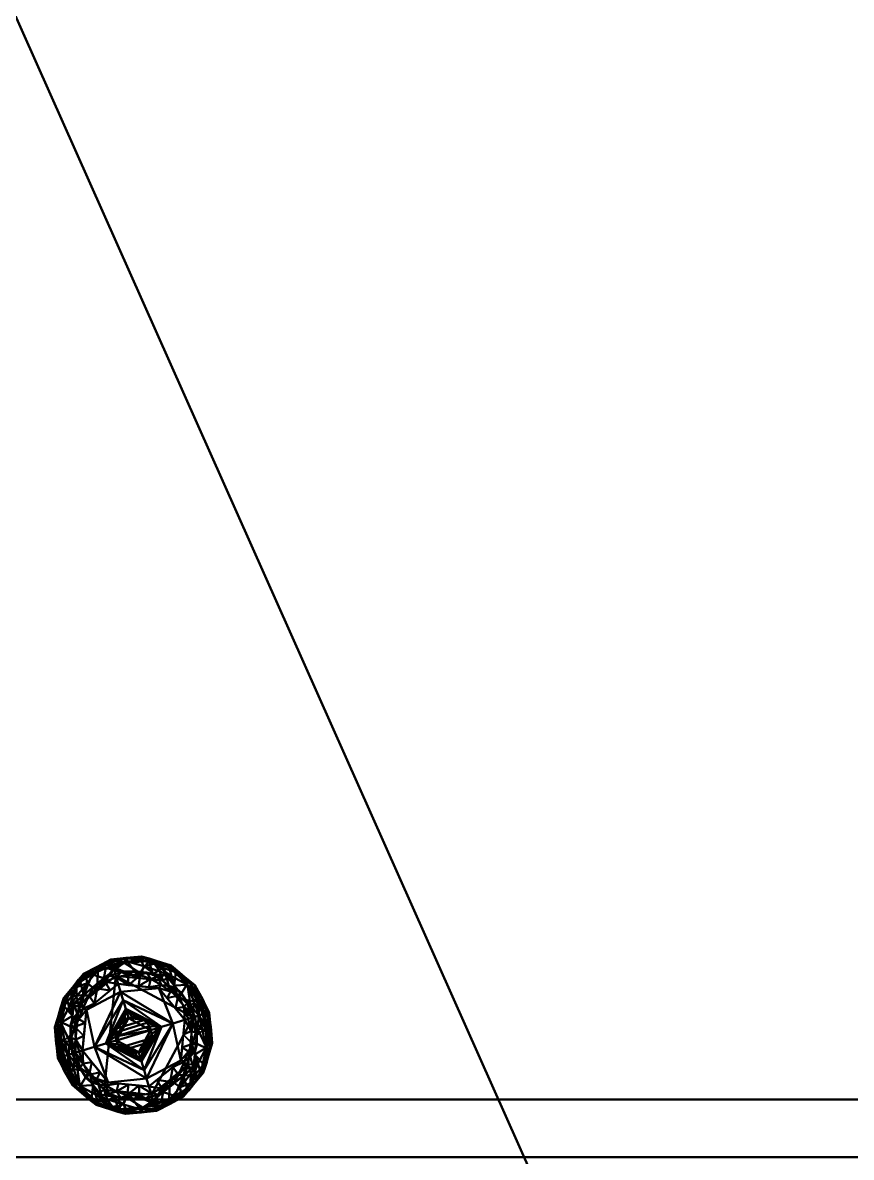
# Model space of a CAD drawing. Header units: millimetres. Extents: x -2000 to 2000, y -800 to 800.
# Drawn here: x 980.8 to 1195.7, y -500 to -206 of the extents above; entities that cross this region are included whole.
import ezdxf

# ---------------------------------------------------------------- set-up
doc = ezdxf.new("R2010")
doc.units = ezdxf.units.MM
doc.layers.add('I-FURN-PNLS', color=7, linetype='Continuous', lineweight=40)

msp = doc.modelspace()

# ---------------------------------------------------------------- meshes
at = {"layer": 'I-FURN-PNLS', "color": 7, "true_color": 0xf7f7f7}
mesh = msp.add_polyface(dxfattribs=at)
corners = [(-1200, -700, 725), (-602.08, -774.96, 725), (0, -800, 725), (602.08, -774.96, 725), (1200, -700, 725), (1200, 700, 725), (602.08, 774.96, 725), (0, 800, 725), (-602.08, 774.96, 725), (-1200, 700, 725), (-644.49, 59.75, 725), (-644.49, -60.19, 725), (-914.54, -60.19, 725), (-914.54, 59.75, 725), (135.51, 59.75, 725), (135.51, -60.19, 725), (-134.54, -60.19, 725), (-134.54, 59.75, 725), (914.6, 59.61, 725), (914.6, -60.05, 725), (644.43, -60.05, 725), (644.43, 59.61, 725)]
mesh.append_faces([[corners[k] for k in face] for face in [(6, 18, 5)]], dxfattribs={"vtx0": -1, "vtx1": -1, "color": 7})
mesh.append_faces([[corners[k] for k in face] for face in [(20, 15, 3, 19), (10, 17, 8, 13)]], dxfattribs={"vtx0": -1, "vtx1": -1, "vtx2": -1, "color": 7})
mesh.append_faces([[corners[k] for k in face] for face in [(12, 0, 1, 11), (16, 1, 2), (0, 12, 13, 9), (15, 20, 21, 14), (14, 6, 7), (13, 8, 9)]], dxfattribs={"vtx0": -1, "vtx2": -1, "color": 7})
mesh.append_faces([[corners[k] for k in face] for face in [(16, 10, 11, 1)]], dxfattribs={"vtx0": -1, "vtx2": -1, "vtx3": -1, "color": 7})
mesh.append_faces([[corners[k] for k in face] for face in [(3, 4, 19), (16, 17, 10)]], dxfattribs={"vtx1": -1, "vtx2": -1, "color": 7})
mesh.append_faces([[corners[k] for k in face] for face in [(21, 18, 6, 14)]], dxfattribs={"vtx1": -1, "vtx2": -1, "vtx3": -1, "color": 7})
mesh.append_faces([[corners[k] for k in face] for face in [(18, 19, 4, 5), (2, 3, 15, 16), (7, 8, 17, 14)]], dxfattribs={"vtx1": -1, "vtx3": -1, "color": 7})
mesh = msp.add_polyface(dxfattribs=at)
corners = [(-1200, -700, 700), (-1200, 700, 700), (-602.08, 774.96, 700), (0, 800, 700), (602.08, 774.96, 700), (1200, 700, 700), (1200, -700, 700), (602.08, -774.96, 700), (0, -800, 700), (-602.08, -774.96, 700), (-644.49, 59.75, 700), (-914.54, 59.75, 700), (-914.54, -60.19, 700), (-644.49, -60.19, 700), (135.51, 59.75, 700), (-134.54, 59.75, 700), (-134.54, -60.19, 700), (135.51, -60.19, 700), (914.6, 59.61, 700), (644.43, 59.61, 700), (644.43, -60.05, 700), (914.6, -60.05, 700)]
mesh.append_faces([[corners[k] for k in face] for face in [(7, 21, 6), (10, 16, 13)]], dxfattribs={"vtx0": -1, "vtx1": -1, "color": 7})
mesh.append_faces([[corners[k] for k in face] for face in [(19, 14, 4, 18), (13, 16, 9, 12)]], dxfattribs={"vtx0": -1, "vtx1": -1, "vtx2": -1, "color": 7})
mesh.append_faces([[corners[k] for k in face] for face in [(18, 5, 6, 21), (11, 1, 2, 10), (15, 2, 3), (17, 7, 8), (12, 9, 0)]], dxfattribs={"vtx0": -1, "vtx2": -1, "color": 7})
mesh.append_faces([[corners[k] for k in face] for face in [(4, 5, 18)]], dxfattribs={"vtx1": -1, "vtx2": -1, "color": 7})
mesh.append_faces([[corners[k] for k in face] for face in [(15, 16, 10, 2), (20, 21, 7, 17)]], dxfattribs={"vtx1": -1, "vtx2": -1, "vtx3": -1, "color": 7})
mesh.append_faces([[corners[k] for k in face] for face in [(3, 4, 14, 15), (0, 1, 11, 12), (17, 14, 19, 20), (8, 9, 16, 17)]], dxfattribs={"vtx1": -1, "vtx3": -1, "color": 7})
at = {"layer": 'I-FURN-PNLS', "color": 250, "true_color": 0x282828}
mesh = msp.add_polyface(dxfattribs=at)
corners = [(600.17, -500, 700), (1400.17, -500, 700), (1400.17, 500, 700), (600.17, 500, 700), (1385.17, 485, 700), (1385.17, -485, 700), (615.17, -485, 700), (615.17, 485, 700)]
mesh.append_faces([[corners[k] for k in face] for face in [(0, 6, 7, 3), (3, 7, 4, 2)]], dxfattribs={"vtx0": -1, "vtx2": -1, "color": 250})
mesh.append_faces([[corners[k] for k in face] for face in [(5, 6, 0, 1), (4, 5, 1, 2)]], dxfattribs={"vtx1": -1, "vtx3": -1, "color": 250})
mesh = msp.add_polyface(dxfattribs=at)
corners = [(600.17, -500, 13.84), (600.17, 500, 13.84), (1400.17, 500, 13.84), (1400.17, -500, 13.84), (1385.17, 485, 13.84), (615.17, 485, 13.84), (615.17, -485, 13.84), (1385.17, -485, 13.84)]
mesh.append_faces([[corners[k] for k in face] for face in [(3, 7, 4, 2), (2, 4, 5, 1)]], dxfattribs={"vtx0": -1, "vtx2": -1, "color": 250})
mesh.append_faces([[corners[k] for k in face] for face in [(6, 7, 3, 0), (5, 6, 0, 1)]], dxfattribs={"vtx1": -1, "vtx3": -1, "color": 250})
at = {"layer": 'I-FURN-PNLS', "color": 250, "true_color": 0x191919}
mesh = msp.add_polyface(dxfattribs=at)
corners = [(1025.02, -463.73, -0.13), (1017.22, -454.19, -0.13), (1004.96, -452.95, -0.13), (995.42, -460.75, -0.13), (994.18, -473.01, -0.13), (992.57, -473.49, 0.2), (991.2, -473.91, 1.16), (990.29, -474.18, 2.58), (989.97, -474.28, 4.27), (989.2, -466.31, 4.27), (991.54, -458.67, 4.27), (996.63, -452.49, 4.27), (1003.69, -448.74, 4.27), (1011.66, -447.97, 4.27), (1019.3, -450.31, 4.27), (1025.48, -455.4, 4.27), (1029.23, -462.47, 4.27), (1028.91, -462.56, 2.58), (1028, -462.84, 1.16), (1026.63, -463.25, 0.2), (1023.42, -455.19, 1.04), (990.8, -465.01, 1.04), (1027.18, -458.6, 4.27), (989.55, -469.92, 4.27), (1026.21, -458.35, 1.35), (990.22, -469.18, 1.35), (1008.01, -449.23, 1.16), (1000.36, -451.53, 1.16), (1015.05, -449.84, 1.26), (994.83, -455.93, 1.26), (1025.21, -459.55, 0.27), (1021.12, -458.96, -0.13), (991.71, -469.63, 0.27), (994.8, -466.88, -0.13), (1019.45, -453.03, 0.42), (1018.81, -450.73, 2.04), (1022.39, -452.86, 4.27), (1024.21, -454.45, 2.61), (1015.48, -449.14, 4.27), (1021.54, -452.09, 2.66), (992.92, -461.01, 0.42), (992.19, -458.74, 2.04), (990.37, -462.49, 4.27), (989.74, -464.82, 2.61), (994.09, -455.58, 4.27), (990.65, -461.38, 2.66), (1011.09, -453.57, -0.13), (1000.19, -456.85, -0.13), (1007.68, -448.36, 4.27), (1000.16, -450.62, 4.27), (1003.87, -449.33, 2.03), (1004.55, -450.8, 0.44), (1016.42, -451.83, 0.25), (1012.23, -450.46, 0.35), (1011.46, -448.92, 1.53), (994.79, -458.34, 0.25), (997.53, -454.88, 0.35), (997.32, -453.17, 1.53)]
mesh.append_faces([[corners[k] for k in face] for face in [(22, 24, 15), (48, 50, 12), (0, 30, 19), (3, 56, 47), (33, 40, 3), (15, 37, 36), (38, 28, 13), (10, 45, 42), (2, 51, 46), (12, 50, 49), (49, 57, 11)]], dxfattribs={"vtx0": -1, "vtx1": -1, "color": 250})
mesh.append_faces([[corners[k] for k in face] for face in [(41, 44, 29), (25, 21, 32), (45, 43, 42), (19, 30, 24), (35, 34, 28), (50, 51, 27), (24, 22, 17), (20, 24, 30), (41, 29, 40), (24, 20, 37), (51, 47, 27), (52, 34, 1), (21, 33, 32), (25, 7, 23), (55, 56, 3), (27, 49, 50), (28, 38, 35), (31, 20, 30), (57, 49, 27), (32, 5, 25), (45, 21, 43), (52, 53, 28), (35, 20, 34), (54, 28, 53), (29, 55, 40), (20, 31, 34), (20, 39, 37), (36, 37, 39), (24, 37, 15), (39, 20, 35), (14, 39, 35), (33, 21, 40), (21, 41, 40), (43, 25, 9), (41, 45, 10), (25, 43, 21), (21, 45, 41), (1, 53, 52), (50, 48, 26), (27, 56, 57), (51, 50, 26), (46, 51, 26), (28, 34, 52), (46, 26, 53), (54, 53, 26), (48, 54, 26), (13, 28, 54), (55, 29, 56), (3, 40, 55), (57, 56, 29), (27, 47, 56), (29, 11, 57)]], dxfattribs={"vtx0": -1, "vtx1": -1, "vtx2": -1, "color": 250})
mesh.append_faces([[corners[k] for k in face] for face in [(24, 17, 18), (25, 6, 7), (54, 48, 13), (24, 18, 19), (25, 23, 9), (30, 0, 31), (34, 31, 1), (43, 9, 42), (41, 10, 44), (51, 2, 47), (53, 1, 46)]], dxfattribs={"vtx0": -1, "vtx2": -1, "color": 250})
mesh.append_faces([[corners[k] for k in face] for face in [(5, 6, 25), (4, 5, 32), (14, 36, 39), (33, 4, 32), (38, 14, 35), (44, 11, 29)]], dxfattribs={"vtx1": -1, "vtx2": -1, "color": 250})
mesh.append_faces([[corners[k] for k in face] for face in [(7, 8, 23), (22, 16, 17)]], dxfattribs={"vtx2": -1, "color": 250})
mesh = msp.add_polyface(dxfattribs=at)
corners = [(1029.23, -462.47, 4.27), (1025.48, -455.4, 4.27), (1019.3, -450.31, 4.27), (1011.66, -447.97, 4.27), (1003.69, -448.74, 4.27), (996.63, -452.49, 4.27), (991.54, -458.67, 4.27), (989.2, -466.31, 4.27), (989.97, -474.28, 4.27), (990.16, -474.22, 5.59), (990.73, -474.05, 6.78), (991.61, -473.78, 7.75), (992.72, -473.45, 8.39), (994.08, -460.03, 8.39), (1004.52, -451.49, 8.39), (1017.94, -452.85, 8.39), (1026.48, -463.29, 8.39), (1027.59, -462.96, 7.75), (1028.47, -462.69, 6.78), (1029.04, -462.52, 5.59), (1022.21, -458.07, 8.39), (993.4, -466.74, 8.39), (1025.73, -456.85, 6.6), (989.78, -467.66, 6.6), (1027.18, -458.6, 4.27), (989.55, -469.92, 4.27), (1027.56, -459.15, 5.9), (989.54, -470.59, 5.9), (1020.51, -452.06, 6.9), (991.5, -460.78, 6.9), (1026.01, -459.22, 7.75), (1023.56, -455.28, 7.45), (990.86, -469.79, 7.75), (990.74, -465.15, 7.45), (1013.57, -449.18, 6.94), (995.71, -454.56, 6.94), (1023.18, -453.61, 6.19), (990.13, -463.55, 6.19), (1020.47, -451.24, 5.61), (1015.48, -449.14, 4.27), (1017.05, -449.79, 6.26), (1022.39, -452.86, 4.27), (1017.17, -450.92, 7.56), (991.08, -460.08, 5.61), (994.09, -455.58, 4.27), (993.13, -456.99, 6.26), (990.37, -462.49, 4.27), (993.46, -458.3, 7.55), (993.74, -463.38, 8.39), (1013.65, -448.48, 5.59), (1007.6, -448.4, 6.15), (1001.15, -450.41, 6.58), (995.25, -454.02, 5.59), (1000.16, -450.62, 4.27), (997.93, -452.08, 6.22), (1011.23, -452.17, 8.39), (1014.59, -452.51, 8.39), (999.3, -455.76, 8.39), (998.88, -452.65, 7.55), (996.69, -457.89, 8.39), (1002.44, -450.94, 7.71), (1007.18, -449.61, 7.65), (1001.91, -453.63, 8.39), (1024.34, -460.68, 8.39), (993.06, -470.09, 8.39), (1020.08, -455.46, 8.39), (1007.68, -448.36, 4.27), (1007.88, -451.83, 8.39)]
mesh.append_faces([[corners[k] for k in face] for face in [(17, 30, 16), (11, 27, 10), (1, 26, 24), (19, 26, 18), (5, 54, 53), (41, 36, 1), (6, 45, 44), (44, 52, 5), (56, 34, 55)]], dxfattribs={"vtx0": -1, "vtx1": -1, "color": 250})
mesh.append_faces([[corners[k] for k in face] for face in [(7, 27, 23), (22, 26, 1), (19, 24, 26), (31, 30, 22), (28, 31, 36), (28, 40, 42), (28, 38, 40), (50, 34, 49), (25, 9, 27), (29, 45, 43), (37, 23, 33), (22, 30, 17), (33, 23, 32), (29, 47, 45), (36, 38, 28), (22, 17, 26), (27, 11, 23), (11, 32, 23), (31, 63, 30), (22, 36, 31), (43, 46, 37), (42, 65, 28), (35, 45, 47), (33, 29, 37), (33, 32, 64), (29, 48, 47), (3, 50, 49), (61, 50, 51), (51, 50, 4), (22, 1, 36), (36, 41, 38), (43, 37, 29), (7, 23, 37), (58, 51, 54), (34, 42, 40), (2, 40, 38), (34, 40, 49), (44, 45, 52), (52, 45, 35), (43, 45, 6), (33, 48, 29), (58, 60, 51), (39, 49, 40), (54, 5, 52), (61, 51, 60), (35, 58, 54), (34, 56, 42), (54, 52, 35), (53, 54, 51), (61, 34, 50), (35, 47, 59), (58, 62, 60), (58, 35, 59), (60, 14, 61), (34, 61, 55), (65, 31, 28)]], dxfattribs={"vtx0": -1, "vtx1": -1, "vtx2": -1, "color": 250})
mesh.append_faces([[corners[k] for k in face] for face in [(32, 11, 12), (27, 9, 10), (47, 48, 13), (27, 7, 25), (32, 12, 64), (49, 39, 3), (43, 6, 46), (51, 4, 53), (47, 13, 59)]], dxfattribs={"vtx0": -1, "vtx2": -1, "color": 250})
mesh.append_faces([[corners[k] for k in face] for face in [(31, 65, 20, 63), (33, 64, 21, 48), (58, 59, 57, 62), (50, 3, 66, 4), (61, 14, 67, 55)]], dxfattribs={"vtx0": -1, "vtx3": -1, "color": 250})
mesh.append_faces([[corners[k] for k in face] for face in [(2, 39, 40), (17, 18, 26), (41, 2, 38), (15, 65, 42), (46, 7, 37), (56, 15, 42), (62, 14, 60), (63, 16, 30)]], dxfattribs={"vtx1": -1, "vtx2": -1, "color": 250})
mesh.append_faces([[corners[k] for k in face] for face in [(19, 0, 24), (25, 8, 9)]], dxfattribs={"vtx2": -1, "color": 250})
mesh = msp.add_polyface(dxfattribs=at)
corners = [(992.72, -473.45, 8.39), (993.66, -473.17, 8.78), (994.57, -472.89, 9.22), (995.46, -472.62, 9.71), (996.32, -472.37, 10.25), (997.39, -461.81, 10.25), (1005.61, -455.09, 10.25), (1016.16, -456.16, 10.25), (1022.88, -464.38, 10.25), (1023.74, -464.12, 9.71), (1024.63, -463.85, 9.22), (1025.54, -463.57, 8.78), (1026.48, -463.29, 8.39), (1017.94, -452.85, 8.39), (1004.52, -451.49, 8.39), (994.08, -460.03, 8.39), (1020.46, -461.42, 10.25), (996.71, -468.57, 10.25), (1023.41, -459.54, 8.39), (993.21, -468.63, 8.39), (1023.46, -460.04, 9), (993.45, -469.07, 9), (1020.68, -456.19, 8.39), (1018.71, -455.59, 9.22), (1010.88, -455.63, 10.25), (1011.23, -452.17, 8.39), (993.64, -464.33, 8.39), (994.95, -462.73, 9.22), (1001.5, -458.45, 10.25), (999.3, -455.76, 8.39), (1008.1, -452.75, 9.22), (1002.26, -454.55, 9.25), (997.96, -458.07, 9.3), (1014.06, -453.78, 9.45), (1022.66, -461.03, 9.6), (1018.31, -458.79, 10.25), (1021.13, -458.12, 9.36), (1021.86, -457.23, 8.82), (1019.13, -457.05, 9.69), (1016.82, -455.39, 9.66), (994.66, -469.45, 9.6), (997.05, -465.19, 10.25), (994.33, -466.18, 9.36), (993.23, -465.84, 8.82), (995.4, -464.19, 9.69), (996.41, -461.53, 9.66), (996.16, -460.17, 9.2), (996.69, -457.89, 8.39), (996.66, -458.05, 8.83), (999.39, -455.62, 8.92), (1001.91, -453.63, 8.39), (1003.27, -453, 8.79), (1006.45, -452.01, 8.78), (1009.77, -451.75, 8.79), (1014.59, -452.51, 8.39), (1015.92, -453.21, 8.88), (1011.27, -452.81, 9.25), (1007.88, -451.83, 8.39), (1005.08, -453.34, 9.22), (1012.94, -452.15, 8.82), (1000.14, -456.3, 9.41), (1008.25, -455.36, 10.25), (1003.55, -456.77, 10.25), (999.44, -460.13, 10.25), (1013.52, -455.89, 10.25)]
mesh.append_faces([[corners[k] for k in face] for face in [(16, 36, 35), (2, 21, 1), (22, 37, 18), (35, 38, 7), (3, 40, 2), (63, 45, 5), (7, 39, 64)]], dxfattribs={"vtx0": -1, "vtx1": -1, "color": 250})
mesh.append_faces([[corners[k] for k in face] for face in [(40, 42, 21), (52, 58, 30), (20, 37, 36), (37, 20, 18), (27, 43, 42), (23, 39, 38), (40, 21, 2), (31, 6, 58), (21, 19, 1), (18, 20, 11), (49, 31, 51), (33, 64, 39), (23, 55, 39), (44, 5, 45), (34, 20, 36), (48, 32, 49), (32, 60, 49), (50, 49, 51), (32, 46, 45), (52, 30, 53), (36, 23, 38), (20, 34, 10), (16, 34, 36), (39, 7, 38), (22, 23, 37), (36, 37, 23), (38, 35, 36), (33, 39, 55), (21, 42, 43), (17, 42, 40), (27, 42, 44), (21, 43, 19), (26, 43, 27), (45, 27, 44), (44, 42, 41), (27, 45, 46), (63, 32, 45), (46, 15, 27), (60, 31, 49), (32, 48, 46), (46, 48, 15), (49, 29, 48), (14, 51, 52), (51, 31, 58), (52, 53, 57), (53, 30, 56), (55, 59, 33), (13, 55, 23), (59, 56, 33), (59, 53, 56), (33, 56, 24), (51, 58, 52), (30, 61, 56), (53, 59, 25), (59, 55, 54), (30, 58, 61), (31, 60, 62), (32, 63, 60)]], dxfattribs={"vtx0": -1, "vtx1": -1, "vtx2": -1, "color": 250})
mesh.append_faces([[corners[k] for k in face] for face in [(34, 16, 8), (27, 15, 26), (40, 3, 4), (43, 26, 19), (23, 22, 13), (34, 8, 9), (58, 6, 61), (42, 17, 41), (59, 54, 25), (56, 61, 24), (44, 41, 5), (51, 14, 50), (55, 13, 54), (33, 24, 64)]], dxfattribs={"vtx0": -1, "vtx2": -1, "color": 250})
mesh.append_faces([[corners[k] for k in face] for face in [(12, 18, 11)]], dxfattribs={"vtx1": -1, "color": 250})
mesh.append_faces([[corners[k] for k in face] for face in [(4, 17, 40), (10, 11, 20), (9, 10, 34), (47, 15, 48, 29), (28, 62, 60, 63), (50, 29, 49), (25, 57, 53), (57, 14, 52), (62, 6, 31)]], dxfattribs={"vtx1": -1, "vtx2": -1, "color": 250})
mesh.append_faces([[corners[k] for k in face] for face in [(19, 0, 1)]], dxfattribs={"vtx2": -1, "color": 250})
mesh = msp.add_polyface(dxfattribs=at)
corners = [(1025.02, -463.73, -0.13), (1023.78, -475.99, -0.13), (1014.24, -483.79, -0.13), (1001.98, -482.55, -0.13), (994.18, -473.01, -0.13), (995.42, -460.75, -0.13), (1004.96, -452.95, -0.13), (1017.22, -454.19, -0.13)]
mesh.append_faces([[corners[k] for k in face] for face in [(6, 3, 4, 5), (0, 6, 7)]], dxfattribs={"vtx0": -1, "color": 250})
mesh.append_faces([[corners[k] for k in face] for face in [(1, 2, 0)]], dxfattribs={"vtx1": -1, "color": 250})
mesh.append_faces([[corners[k] for k in face] for face in [(2, 3, 6, 0)]], dxfattribs={"vtx1": -1, "vtx2": -1, "vtx3": -1, "color": 250})
mesh = msp.add_polyface(dxfattribs=at)
corners = [(1008.25, -463.87, 13.84), (1007.55, -461.56, 13.27), (1006.88, -459.32, 12.48), (1006.23, -457.15, 11.47), (1005.61, -455.09, 10.25), (997.39, -461.81, 10.25), (996.32, -472.37, 10.25), (1003.04, -480.58, 10.25), (1013.59, -481.65, 10.25), (1012.97, -479.59, 11.47), (1012.32, -477.42, 12.48), (1011.65, -475.18, 13.27), (1010.95, -472.87, 13.84), (1009.92, -473.06, 13.84), (1008.87, -473.01, 13.84), (1007.85, -472.73, 13.84), (1006.93, -472.24, 13.84), (1006.13, -471.54, 13.84), (1005.51, -470.69, 13.84), (1005.1, -469.72, 13.84), (1004.91, -468.69, 13.84), (1004.96, -467.64, 13.84), (1005.24, -466.62, 13.84), (1005.73, -465.7, 13.84), (1006.43, -464.9, 13.84), (1007.28, -464.28, 13.84), (999.45, -471.42, 12), (1002.4, -470.54, 13.15)]
mesh.append_faces([[corners[k] for k in face] for face in [(5, 3, 4), (9, 7, 8)]], dxfattribs={"vtx0": -1, "color": 250})
mesh.append_faces([[corners[k] for k in face] for face in [(20, 27, 19), (3, 26, 2), (6, 26, 5), (22, 27, 21), (24, 1, 23), (18, 27, 17), (17, 27, 16), (2, 27, 1), (14, 11, 13), (16, 11, 15), (7, 26, 6)]], dxfattribs={"vtx0": -1, "vtx1": -1, "color": 250})
mesh.append_faces([[corners[k] for k in face] for face in [(26, 27, 2), (22, 1, 27), (26, 7, 9), (11, 16, 27), (10, 27, 26), (3, 5, 26)]], dxfattribs={"vtx0": -1, "vtx1": -1, "vtx2": -1, "color": 250})
mesh.append_faces([[corners[k] for k in face] for face in [(27, 18, 19), (27, 10, 11)]], dxfattribs={"vtx0": -1, "vtx2": -1, "color": 250})
mesh.append_faces([[corners[k] for k in face] for face in [(12, 13, 11)]], dxfattribs={"vtx1": -1, "color": 250})
mesh.append_faces([[corners[k] for k in face] for face in [(20, 21, 27), (24, 25, 1), (22, 23, 1), (9, 10, 26), (14, 15, 11)]], dxfattribs={"vtx1": -1, "vtx2": -1, "color": 250})
mesh.append_faces([[corners[k] for k in face] for face in [(25, 0, 1)]], dxfattribs={"vtx2": -1, "color": 250})
mesh = msp.add_polyface(dxfattribs=at)
corners = [(1005.61, -455.09, 10.25), (1006.23, -457.15, 11.47), (1006.88, -459.32, 12.48), (1007.55, -461.56, 13.27), (1008.25, -463.87, 13.84), (1009.28, -463.68, 13.84), (1010.33, -463.73, 13.84), (1011.35, -464.01, 13.84), (1012.27, -464.51, 13.84), (1013.07, -465.2, 13.84), (1013.69, -466.05, 13.84), (1014.1, -467.02, 13.84), (1014.29, -468.05, 13.84), (1014.24, -469.1, 13.84), (1013.96, -470.12, 13.84), (1013.46, -471.05, 13.84), (1012.77, -471.84, 13.84), (1011.92, -472.46, 13.84), (1010.95, -472.87, 13.84), (1011.65, -475.18, 13.27), (1012.32, -477.42, 12.48), (1012.97, -479.59, 11.47), (1013.59, -481.65, 10.25), (1021.81, -474.93, 10.25), (1022.88, -464.38, 10.25), (1016.16, -456.16, 10.25), (1019.75, -465.32, 12), (1016.8, -466.2, 13.15)]
mesh.append_faces([[corners[k] for k in face] for face in [(23, 21, 22), (1, 25, 0)]], dxfattribs={"vtx0": -1, "color": 250})
mesh.append_faces([[corners[k] for k in face] for face in [(21, 26, 20), (24, 26, 23), (20, 27, 19), (14, 27, 13), (2, 26, 1), (16, 19, 15), (12, 27, 11), (10, 27, 9), (9, 27, 8), (6, 3, 5), (8, 3, 7)]], dxfattribs={"vtx0": -1, "vtx1": -1, "color": 250})
mesh.append_faces([[corners[k] for k in face] for face in [(27, 20, 26), (26, 21, 23), (2, 27, 26), (19, 27, 14), (3, 8, 27), (25, 1, 26)]], dxfattribs={"vtx0": -1, "vtx1": -1, "vtx2": -1, "color": 250})
mesh.append_faces([[corners[k] for k in face] for face in [(27, 2, 3), (27, 10, 11)]], dxfattribs={"vtx0": -1, "vtx2": -1, "color": 250})
mesh.append_faces([[corners[k] for k in face] for face in [(4, 5, 3)]], dxfattribs={"vtx1": -1, "color": 250})
mesh.append_faces([[corners[k] for k in face] for face in [(12, 13, 27), (16, 17, 19), (14, 15, 19), (24, 25, 26), (6, 7, 3)]], dxfattribs={"vtx1": -1, "vtx2": -1, "color": 250})
mesh.append_faces([[corners[k] for k in face] for face in [(17, 18, 19)]], dxfattribs={"vtx2": -1, "color": 250})
mesh = msp.add_polyface(dxfattribs=at)
corners = [(992.72, -473.45, 8.39), (991.61, -473.78, 7.75), (990.73, -474.05, 6.78), (990.16, -474.22, 5.59), (989.97, -474.28, 4.27), (993.72, -481.34, 4.27), (999.89, -486.43, 4.27), (1007.54, -488.77, 4.27), (1015.51, -488, 4.27), (1022.57, -484.25, 4.27), (1027.66, -478.08, 4.27), (1030, -470.43, 4.27), (1029.23, -462.47, 4.27), (1029.04, -462.52, 5.59), (1028.47, -462.69, 6.78), (1027.59, -462.96, 7.75), (1026.48, -463.29, 8.39), (1025.12, -476.71, 8.39), (1014.68, -485.25, 8.39), (1001.26, -483.9, 8.39), (996.99, -478.67, 8.39), (1025.8, -470, 8.39), (993.47, -479.9, 6.6), (1029.41, -469.08, 6.6), (992.02, -478.14, 4.27), (1029.65, -466.82, 4.27), (991.64, -477.59, 5.9), (1029.66, -466.15, 5.9), (998.69, -484.68, 6.9), (1027.7, -475.96, 6.9), (993.19, -477.53, 7.75), (995.64, -481.46, 7.45), (1028.34, -466.95, 7.75), (1028.46, -471.59, 7.45), (1005.63, -487.56, 6.94), (1023.49, -482.18, 6.94), (996.02, -483.13, 6.19), (1029.07, -473.19, 6.19), (998.73, -485.5, 5.61), (1003.72, -487.6, 4.27), (1002.14, -486.95, 6.26), (996.81, -483.88, 4.27), (1002.03, -485.82, 7.56), (1028.12, -476.66, 5.61), (1025.11, -481.16, 4.27), (1026.07, -479.76, 6.26), (1028.83, -474.25, 4.27), (1025.74, -478.44, 7.55), (1025.46, -473.36, 8.39), (1005.55, -488.26, 5.59), (1011.6, -488.35, 6.15), (1018.05, -486.33, 6.58), (1023.95, -482.73, 5.59), (1019.04, -486.12, 4.27), (1021.27, -484.66, 6.22), (1007.97, -484.57, 8.39), (1004.61, -484.23, 8.39), (1019.9, -480.98, 8.39), (1020.32, -484.09, 7.55), (1022.51, -478.85, 8.39), (1016.76, -485.8, 7.71), (1012.02, -487.13, 7.65), (1017.29, -483.11, 8.39), (994.86, -476.06, 8.39), (1026.14, -466.65, 8.39), (999.12, -481.28, 8.39), (1011.52, -488.38, 4.27), (1011.32, -484.91, 8.39)]
mesh.append_faces([[corners[k] for k in face] for face in [(15, 27, 14), (3, 26, 2), (2, 26, 1), (1, 30, 0), (5, 26, 24), (17, 47, 48), (9, 54, 53), (41, 36, 5), (10, 45, 44), (44, 52, 9), (56, 34, 55)]], dxfattribs={"vtx0": -1, "vtx1": -1, "color": 250})
mesh.append_faces([[corners[k] for k in face] for face in [(22, 26, 5), (33, 23, 32), (22, 30, 1), (42, 28, 40), (3, 24, 26), (36, 38, 28), (25, 13, 27), (28, 31, 36), (22, 1, 26), (28, 38, 40), (31, 30, 22), (50, 34, 49), (11, 27, 23), (47, 45, 29), (42, 65, 28), (23, 33, 37), (43, 29, 45), (15, 23, 27), (22, 36, 31), (43, 46, 37), (32, 23, 15), (31, 63, 30), (35, 45, 47), (33, 29, 37), (33, 32, 64), (29, 48, 47), (7, 50, 49), (61, 50, 51), (51, 50, 8), (22, 5, 36), (36, 41, 38), (43, 37, 29), (11, 23, 37), (58, 51, 54), (34, 42, 40), (6, 40, 38), (34, 40, 49), (44, 45, 52), (52, 45, 35), (43, 45, 10), (33, 48, 29), (58, 60, 51), (39, 49, 40), (54, 9, 52), (61, 51, 60), (35, 58, 54), (34, 56, 42), (54, 52, 35), (53, 54, 51), (61, 34, 50), (35, 47, 59), (58, 62, 60), (58, 35, 59), (60, 18, 61), (34, 61, 55), (65, 31, 28)]], dxfattribs={"vtx0": -1, "vtx1": -1, "vtx2": -1, "color": 250})
mesh.append_faces([[corners[k] for k in face] for face in [(40, 6, 39), (27, 13, 14), (32, 15, 16), (32, 16, 64), (49, 39, 7), (43, 10, 46), (51, 8, 53), (47, 17, 59)]], dxfattribs={"vtx0": -1, "vtx2": -1, "color": 250})
mesh.append_faces([[corners[k] for k in face] for face in [(31, 65, 20, 63), (33, 64, 21, 48), (58, 59, 57, 62), (50, 7, 66, 8), (61, 18, 67, 55)]], dxfattribs={"vtx0": -1, "vtx3": -1, "color": 250})
mesh.append_faces([[corners[k] for k in face] for face in [(11, 25, 27), (41, 6, 38), (19, 65, 42), (46, 11, 37), (56, 19, 42), (62, 18, 60), (63, 0, 30)]], dxfattribs={"vtx1": -1, "vtx2": -1, "color": 250})
mesh.append_faces([[corners[k] for k in face] for face in [(3, 4, 24), (25, 12, 13)]], dxfattribs={"vtx2": -1, "color": 250})
mesh = msp.add_polyface(dxfattribs=at)
corners = [(989.97, -474.28, 4.27), (990.29, -474.18, 2.58), (991.2, -473.91, 1.16), (992.57, -473.49, 0.2), (994.18, -473.01, -0.13), (1001.98, -482.55, -0.13), (1014.24, -483.79, -0.13), (1023.78, -475.99, -0.13), (1025.02, -463.73, -0.13), (1026.63, -463.25, 0.2), (1028, -462.84, 1.16), (1028.91, -462.56, 2.58), (1029.23, -462.47, 4.27), (1030, -470.43, 4.27), (1027.66, -478.08, 4.27), (1022.57, -484.25, 4.27), (1015.51, -488, 4.27), (1007.54, -488.77, 4.27), (999.89, -486.43, 4.27), (993.72, -481.34, 4.27), (995.78, -481.55, 1.04), (1028.4, -471.74, 1.04), (992.02, -478.14, 4.27), (1029.65, -466.82, 4.27), (992.99, -478.39, 1.35), (1028.98, -467.56, 1.35), (1011.19, -487.52, 1.16), (1018.84, -485.21, 1.16), (1004.15, -486.9, 1.26), (1024.37, -480.82, 1.26), (993.99, -477.19, 0.27), (998.08, -477.78, -0.13), (1027.49, -467.11, 0.27), (1024.4, -469.86, -0.13), (999.75, -483.71, 0.42), (1000.39, -486.01, 2.04), (996.81, -483.88, 4.27), (994.99, -482.29, 2.61), (1003.72, -487.6, 4.27), (997.65, -484.66, 2.66), (1026.28, -475.73, 0.42), (1027.01, -478, 2.04), (1028.83, -474.25, 4.27), (1029.46, -471.92, 2.61), (1025.11, -481.16, 4.27), (1028.55, -475.36, 2.66), (1008.11, -483.17, -0.13), (1019.01, -479.89, -0.13), (1011.52, -488.38, 4.27), (1019.04, -486.12, 4.27), (1015.33, -487.41, 2.03), (1014.65, -485.94, 0.44), (1002.78, -484.91, 0.25), (1006.97, -486.28, 0.35), (1007.74, -487.83, 1.53), (1024.41, -478.4, 0.25), (1021.67, -481.86, 0.35), (1021.88, -483.57, 1.53)]
mesh.append_faces([[corners[k] for k in face] for face in [(4, 30, 3), (17, 54, 48), (22, 24, 19), (13, 25, 23), (48, 50, 16), (33, 40, 7), (19, 37, 36), (38, 28, 17), (14, 45, 42), (6, 51, 46), (49, 57, 15)]], dxfattribs={"vtx0": -1, "vtx1": -1, "color": 250})
mesh.append_faces([[corners[k] for k in face] for face in [(52, 34, 5), (30, 24, 3), (35, 34, 28), (41, 44, 29), (25, 21, 32), (24, 22, 1), (31, 20, 30), (45, 21, 43), (51, 47, 27), (52, 53, 28), (20, 24, 30), (57, 27, 56), (28, 38, 35), (21, 33, 32), (45, 43, 42), (23, 25, 11), (41, 29, 40), (57, 49, 27), (9, 25, 32), (51, 27, 50), (24, 20, 37), (7, 55, 56), (35, 20, 34), (28, 53, 54), (29, 55, 40), (20, 31, 34), (20, 39, 37), (36, 37, 39), (24, 37, 19), (39, 20, 35), (18, 39, 35), (33, 21, 40), (21, 41, 40), (43, 25, 13), (41, 45, 14), (25, 43, 21), (21, 45, 41), (5, 53, 52), (50, 48, 26), (51, 50, 26), (49, 50, 27), (46, 51, 26), (28, 34, 52), (46, 26, 53), (54, 53, 26), (48, 54, 26), (17, 28, 54), (55, 29, 56), (7, 40, 55), (57, 56, 29), (27, 47, 56), (29, 15, 57)]], dxfattribs={"vtx0": -1, "vtx1": -1, "vtx2": -1, "color": 250})
mesh.append_faces([[corners[k] for k in face] for face in [(24, 1, 2), (24, 2, 3), (25, 9, 10), (56, 47, 7), (32, 8, 9), (25, 10, 11), (30, 4, 31), (34, 31, 5), (43, 13, 42), (41, 14, 44), (50, 49, 16), (51, 6, 47), (53, 5, 46)]], dxfattribs={"vtx0": -1, "vtx2": -1, "color": 250})
mesh.append_faces([[corners[k] for k in face] for face in [(0, 1, 22)]], dxfattribs={"vtx1": -1, "color": 250})
mesh.append_faces([[corners[k] for k in face] for face in [(18, 36, 39), (33, 8, 32), (38, 18, 35), (44, 15, 29)]], dxfattribs={"vtx1": -1, "vtx2": -1, "color": 250})
mesh.append_faces([[corners[k] for k in face] for face in [(11, 12, 23)]], dxfattribs={"vtx2": -1, "color": 250})
mesh = msp.add_polyface(dxfattribs=at)
corners = [(1013.59, -481.65, 10.25), (1003.04, -480.58, 10.25), (996.32, -472.37, 10.25), (995.46, -472.62, 9.71), (994.57, -472.89, 9.22), (993.66, -473.17, 8.78), (992.72, -473.45, 8.39), (1001.26, -483.9, 8.39), (1014.68, -485.25, 8.39), (1025.12, -476.71, 8.39), (1026.48, -463.29, 8.39), (1025.54, -463.57, 8.78), (1024.63, -463.85, 9.22), (1023.74, -464.12, 9.71), (1022.88, -464.38, 10.25), (1021.81, -474.93, 10.25), (998.74, -475.32, 10.25), (1022.49, -468.17, 10.25), (995.79, -477.2, 8.39), (1025.99, -468.12, 8.39), (995.74, -476.7, 9), (1025.75, -467.67, 9), (998.52, -480.55, 8.39), (1000.49, -481.15, 9.22), (1008.31, -481.12, 10.25), (1007.97, -484.57, 8.39), (1025.56, -472.42, 8.39), (1024.25, -474.01, 9.22), (1017.7, -478.29, 10.25), (1019.9, -480.98, 8.39), (1011.1, -483.99, 9.22), (1016.94, -482.19, 9.25), (1021.24, -478.67, 9.3), (1005.14, -482.96, 9.45), (996.54, -475.71, 9.6), (1000.89, -477.95, 10.25), (998.07, -478.62, 9.36), (997.34, -479.51, 8.82), (1000.07, -479.69, 9.69), (1002.38, -481.36, 9.66), (1024.54, -467.29, 9.6), (1022.15, -471.55, 10.25), (1024.87, -470.56, 9.36), (1025.97, -470.9, 8.82), (1023.8, -472.55, 9.69), (1022.79, -475.22, 9.66), (1023.04, -476.58, 9.2), (1022.51, -478.85, 8.39), (1022.54, -478.69, 8.83), (1019.81, -481.12, 8.92), (1017.29, -483.11, 8.39), (1015.93, -483.74, 8.79), (1012.75, -484.73, 8.78), (1009.43, -484.99, 8.79), (1004.61, -484.23, 8.39), (1003.28, -483.53, 8.88), (1007.93, -483.93, 9.25), (1011.32, -484.91, 8.39), (1014.12, -483.4, 9.22), (1006.26, -484.6, 8.82), (1019.06, -480.44, 9.41), (1010.95, -481.38, 10.25), (1015.65, -479.97, 10.25), (1019.76, -476.61, 10.25), (1005.68, -480.85, 10.25)]
mesh.append_faces([[corners[k] for k in face] for face in [(16, 36, 35), (12, 21, 11), (22, 37, 18), (35, 38, 1), (13, 40, 12), (63, 45, 15), (1, 39, 64)]], dxfattribs={"vtx0": -1, "vtx1": -1, "color": 250})
mesh.append_faces([[corners[k] for k in face] for face in [(40, 42, 21), (18, 20, 5), (27, 43, 42), (34, 20, 36), (20, 18, 37), (39, 38, 23), (52, 58, 30), (20, 37, 36), (44, 15, 45), (31, 0, 58), (21, 19, 11), (40, 21, 12), (23, 55, 39), (33, 64, 39), (49, 31, 51), (48, 32, 49), (32, 60, 49), (50, 49, 51), (32, 46, 45), (52, 30, 53), (36, 23, 38), (20, 34, 4), (16, 34, 36), (39, 1, 38), (22, 23, 37), (36, 37, 23), (38, 35, 36), (33, 39, 55), (21, 42, 43), (17, 42, 40), (27, 42, 44), (21, 43, 19), (26, 43, 27), (45, 27, 44), (44, 42, 41), (27, 45, 46), (63, 32, 45), (46, 9, 27), (60, 31, 49), (32, 48, 46), (46, 48, 9), (49, 29, 48), (8, 51, 52), (51, 31, 58), (52, 53, 57), (53, 30, 56), (55, 59, 33), (7, 55, 23), (59, 56, 33), (59, 53, 56), (33, 56, 24), (51, 58, 52), (30, 61, 56), (53, 59, 25), (59, 55, 54), (30, 58, 61), (31, 60, 62), (32, 63, 60)]], dxfattribs={"vtx0": -1, "vtx1": -1, "vtx2": -1, "color": 250})
mesh.append_faces([[corners[k] for k in face] for face in [(27, 9, 26), (34, 16, 2), (34, 2, 3), (58, 0, 61), (43, 26, 19), (42, 17, 41), (23, 22, 7), (59, 54, 25), (56, 61, 24), (44, 41, 15), (51, 8, 50), (55, 7, 54), (33, 24, 64)]], dxfattribs={"vtx0": -1, "vtx2": -1, "color": 250})
mesh.append_faces([[corners[k] for k in face] for face in [(6, 18, 5)]], dxfattribs={"vtx1": -1, "color": 250})
mesh.append_faces([[corners[k] for k in face] for face in [(4, 5, 20), (3, 4, 34), (14, 17, 40), (13, 14, 40), (47, 9, 48, 29), (28, 62, 60, 63), (50, 29, 49), (25, 57, 53), (57, 8, 52), (62, 0, 31)]], dxfattribs={"vtx1": -1, "vtx2": -1, "color": 250})
mesh.append_faces([[corners[k] for k in face] for face in [(19, 10, 11)]], dxfattribs={"vtx2": -1, "color": 250})
mesh = msp.add_polyface(dxfattribs=at)
corners = [(1005.1, -469.72, 13.87), (1008.25, -463.87, 13.87), (1014.1, -467.02, 13.85), (1013.69, -466.05, 13.85), (1013.07, -465.2, 13.85), (1012.27, -464.51, 13.84), (1011.35, -464.01, 13.84), (1010.33, -463.73, 13.84), (1009.28, -463.68, 13.84), (1008.25, -463.87, 13.84), (1007.28, -464.28, 13.84), (1006.43, -464.9, 13.84), (1005.73, -465.7, 13.84), (1005.24, -466.62, 13.84), (1004.96, -467.64, 13.85), (1004.91, -468.69, 13.85)]
mesh.append_faces([[corners[k] for k in face] for face in [(3, 15, 2), (9, 5, 8)]], dxfattribs={"vtx0": -1, "vtx1": -1, "color": 250})
mesh.append_faces([[corners[k] for k in face] for face in [(5, 9, 13)]], dxfattribs={"vtx0": -1, "vtx1": -1, "vtx2": -1, "color": 250})
mesh.append_faces([[corners[k] for k in face] for face in [(5, 13, 14, 4), (4, 14, 15, 3)]], dxfattribs={"vtx0": -1, "vtx2": -1, "color": 250})
mesh.append_faces([[corners[k] for k in face] for face in [(12, 13, 11)]], dxfattribs={"vtx1": -1, "color": 250})
mesh.append_faces([[corners[k] for k in face] for face in [(10, 11, 13), (9, 10, 13), (7, 8, 5), (1, 2, 15)]], dxfattribs={"vtx1": -1, "vtx2": -1, "color": 250})
mesh.append_faces([[corners[k] for k in face] for face in [(15, 0, 1), (5, 6, 7)]], dxfattribs={"vtx2": -1, "color": 250})
mesh = msp.add_polyface(dxfattribs=at)
corners = [(1005.19, -469.7, 34.87), (1008.27, -463.97, 34.87), (1014, -467.05, 34.87), (1014, -467.05, 29.62), (1014, -467.05, 24.37), (1014, -467.05, 19.12), (1014, -467.05, 13.87), (1008.27, -463.97, 13.87), (1005.19, -469.7, 13.87), (1005.19, -469.7, 19.12), (1005.19, -469.7, 24.37), (1005.19, -469.7, 29.62)]
mesh.append_faces([[corners[k] for k in face] for face in [(7, 1, 4)]], dxfattribs={"vtx0": -1, "vtx1": -1, "vtx2": -1, "color": 250})
mesh.append_faces([[corners[k] for k in face] for face in [(10, 11, 1, 7)]], dxfattribs={"vtx1": -1, "vtx2": -1, "vtx3": -1, "color": 250})
mesh.append_faces([[corners[k] for k in face] for face in [(11, 0, 1), (5, 6, 7, 4)]], dxfattribs={"vtx2": -1, "color": 250})
mesh.append_faces([[corners[k] for k in face] for face in [(7, 8, 9, 10), (1, 2, 3, 4)]], dxfattribs={"vtx3": -1, "color": 250})
mesh = msp.add_polyface(dxfattribs=at)
corners = [(1014, -467.05, 34.87), (1008.27, -463.97, 34.87), (1005.19, -469.7, 34.87), (1010.92, -472.78, 34.87)]
mesh.append_faces([[corners[k] for k in face] for face in [(2, 3, 0, 1)]], dxfattribs={"color": 250})
mesh = msp.add_polyface(dxfattribs=at)
corners = [(1014.1, -467.02, 13.85), (1010.95, -472.87, 13.85), (1005.1, -469.72, 13.85), (1005.51, -470.69, 13.85), (1006.13, -471.54, 13.85), (1006.93, -472.24, 13.84), (1007.85, -472.73, 13.84), (1008.87, -473.01, 13.84), (1009.92, -473.06, 13.84), (1010.95, -472.87, 13.84), (1011.92, -472.46, 13.84), (1012.77, -471.84, 13.84), (1013.46, -471.05, 13.84), (1013.96, -470.12, 13.84), (1014.24, -469.1, 13.85), (1014.29, -468.05, 13.85)]
mesh.append_faces([[corners[k] for k in face] for face in [(3, 1, 2)]], dxfattribs={"vtx0": -1, "color": 250})
mesh.append_faces([[corners[k] for k in face] for face in [(10, 13, 9), (9, 5, 8)]], dxfattribs={"vtx0": -1, "vtx1": -1, "color": 250})
mesh.append_faces([[corners[k] for k in face] for face in [(4, 14, 1), (5, 9, 13)]], dxfattribs={"vtx0": -1, "vtx1": -1, "vtx2": -1, "color": 250})
mesh.append_faces([[corners[k] for k in face] for face in [(1, 14, 15)]], dxfattribs={"vtx0": -1, "vtx2": -1, "color": 250})
mesh.append_faces([[corners[k] for k in face] for face in [(12, 13, 11), (6, 7, 5)]], dxfattribs={"vtx1": -1, "color": 250})
mesh.append_faces([[corners[k] for k in face] for face in [(10, 11, 13), (3, 4, 1), (7, 8, 5)]], dxfattribs={"vtx1": -1, "vtx2": -1, "color": 250})
mesh.append_faces([[corners[k] for k in face] for face in [(13, 14, 4, 5)]], dxfattribs={"vtx1": -1, "vtx3": -1, "color": 250})
mesh.append_faces([[corners[k] for k in face] for face in [(15, 0, 1)]], dxfattribs={"vtx2": -1, "color": 250})
mesh = msp.add_polyface(dxfattribs=at)
corners = [(1014, -467.05, 13.87), (1014, -467.05, 19.12), (1014, -467.05, 24.37), (1014, -467.05, 29.62), (1014, -467.05, 34.87), (1010.92, -472.78, 34.87), (1005.19, -469.7, 34.87), (1005.19, -469.7, 29.62), (1005.19, -469.7, 24.37), (1005.19, -469.7, 19.12), (1005.19, -469.7, 13.85), (1010.92, -472.78, 13.85)]
mesh.append_faces([[corners[k] for k in face] for face in [(8, 2, 5), (8, 11, 2)]], dxfattribs={"vtx0": -1, "vtx1": -1, "vtx2": -1, "color": 250})
mesh.append_faces([[corners[k] for k in face] for face in [(1, 2, 11, 0), (7, 8, 5, 6)]], dxfattribs={"vtx1": -1, "color": 250})
mesh.append_faces([[corners[k] for k in face] for face in [(3, 4, 5, 2), (9, 10, 11, 8)]], dxfattribs={"vtx2": -1, "color": 250})
at = {"layer": 'I-FURN-PNLS', "color": 250, "true_color": 0x282828}
mesh = msp.add_polyface(dxfattribs=at)
corners = [(615.17, -485, 700), (1385.17, -485, 700), (1385.17, -485, 13.84), (615.17, -485, 13.84)]
mesh.append_faces([[corners[k] for k in face] for face in [(3, 0, 1, 2)]], dxfattribs={"color": 250})
mesh = msp.add_polyface(dxfattribs=at)
corners = [(1400.17, -500, 700), (600.17, -500, 700), (600.17, -500, 13.84), (1400.17, -500, 13.84)]
mesh.append_faces([[corners[k] for k in face] for face in [(0, 1, 2, 3)]], dxfattribs={"color": 250})

doc.saveas('drawing.dxf')
